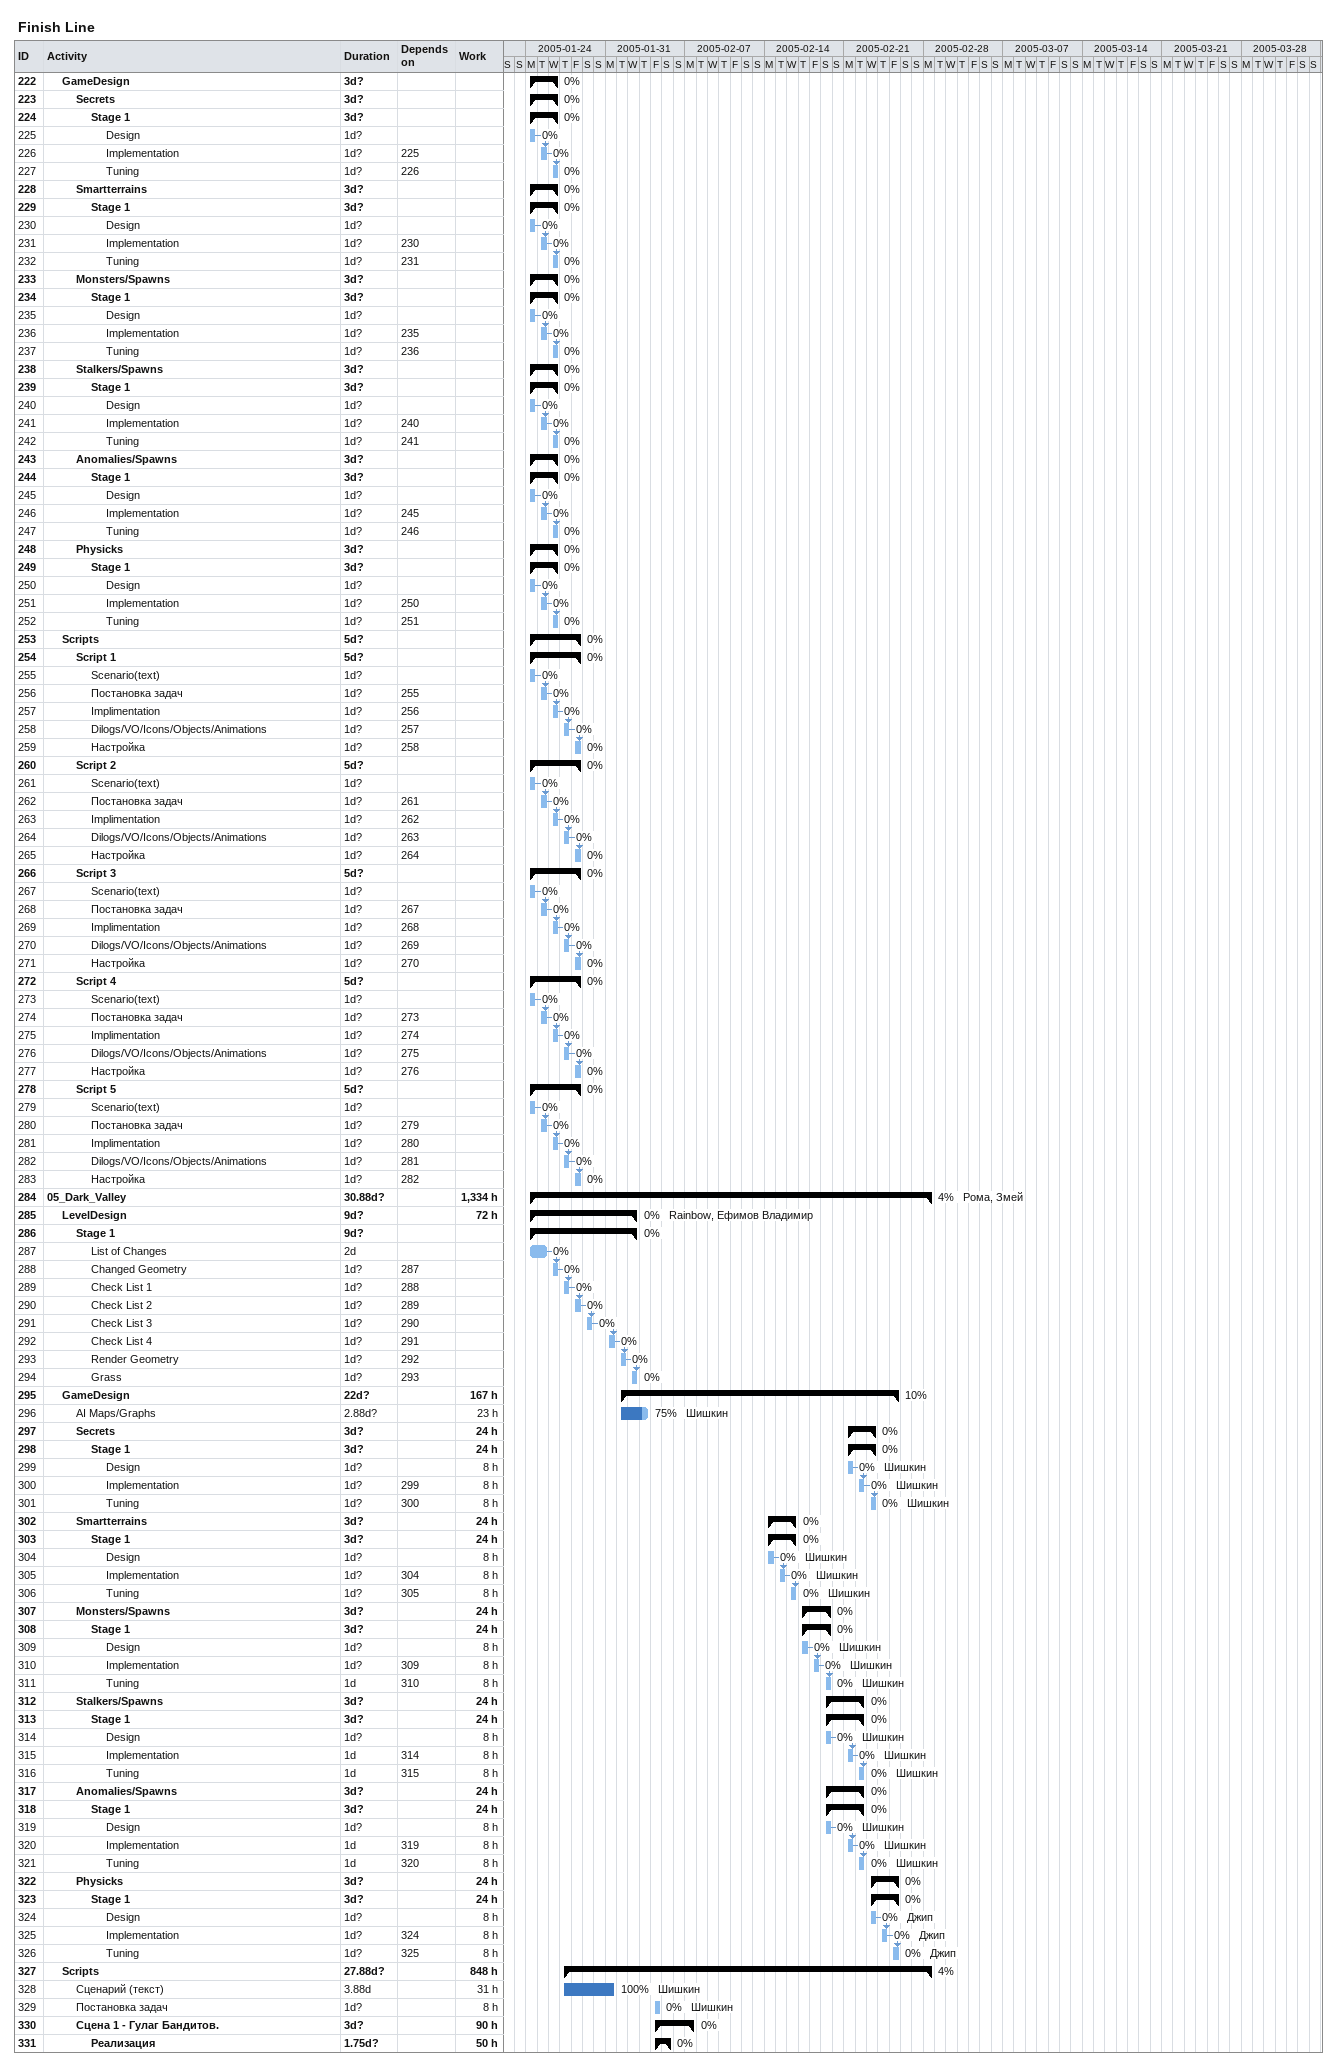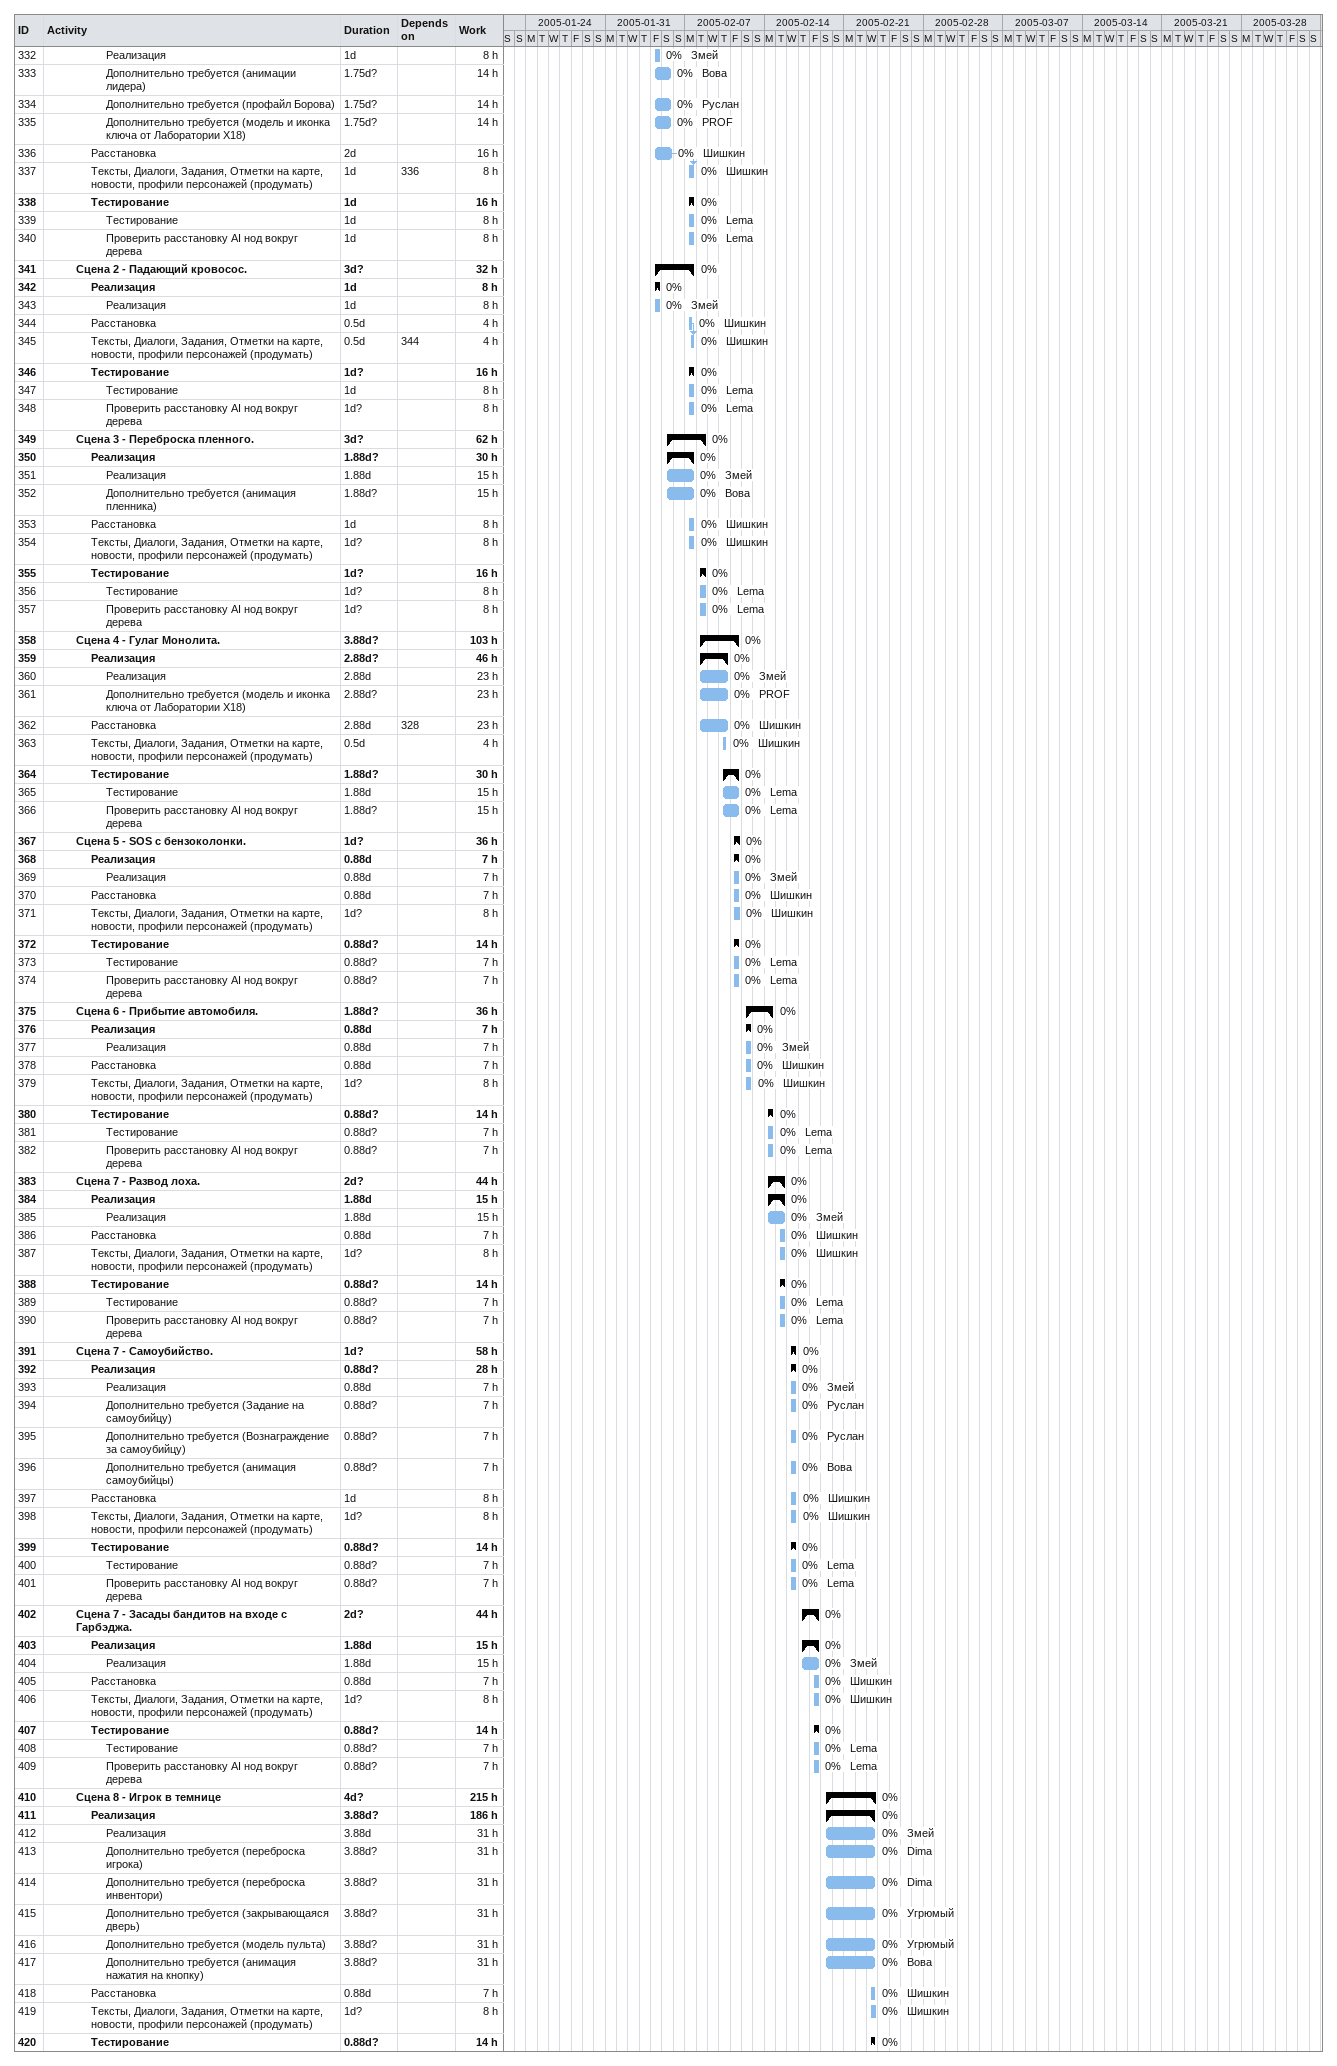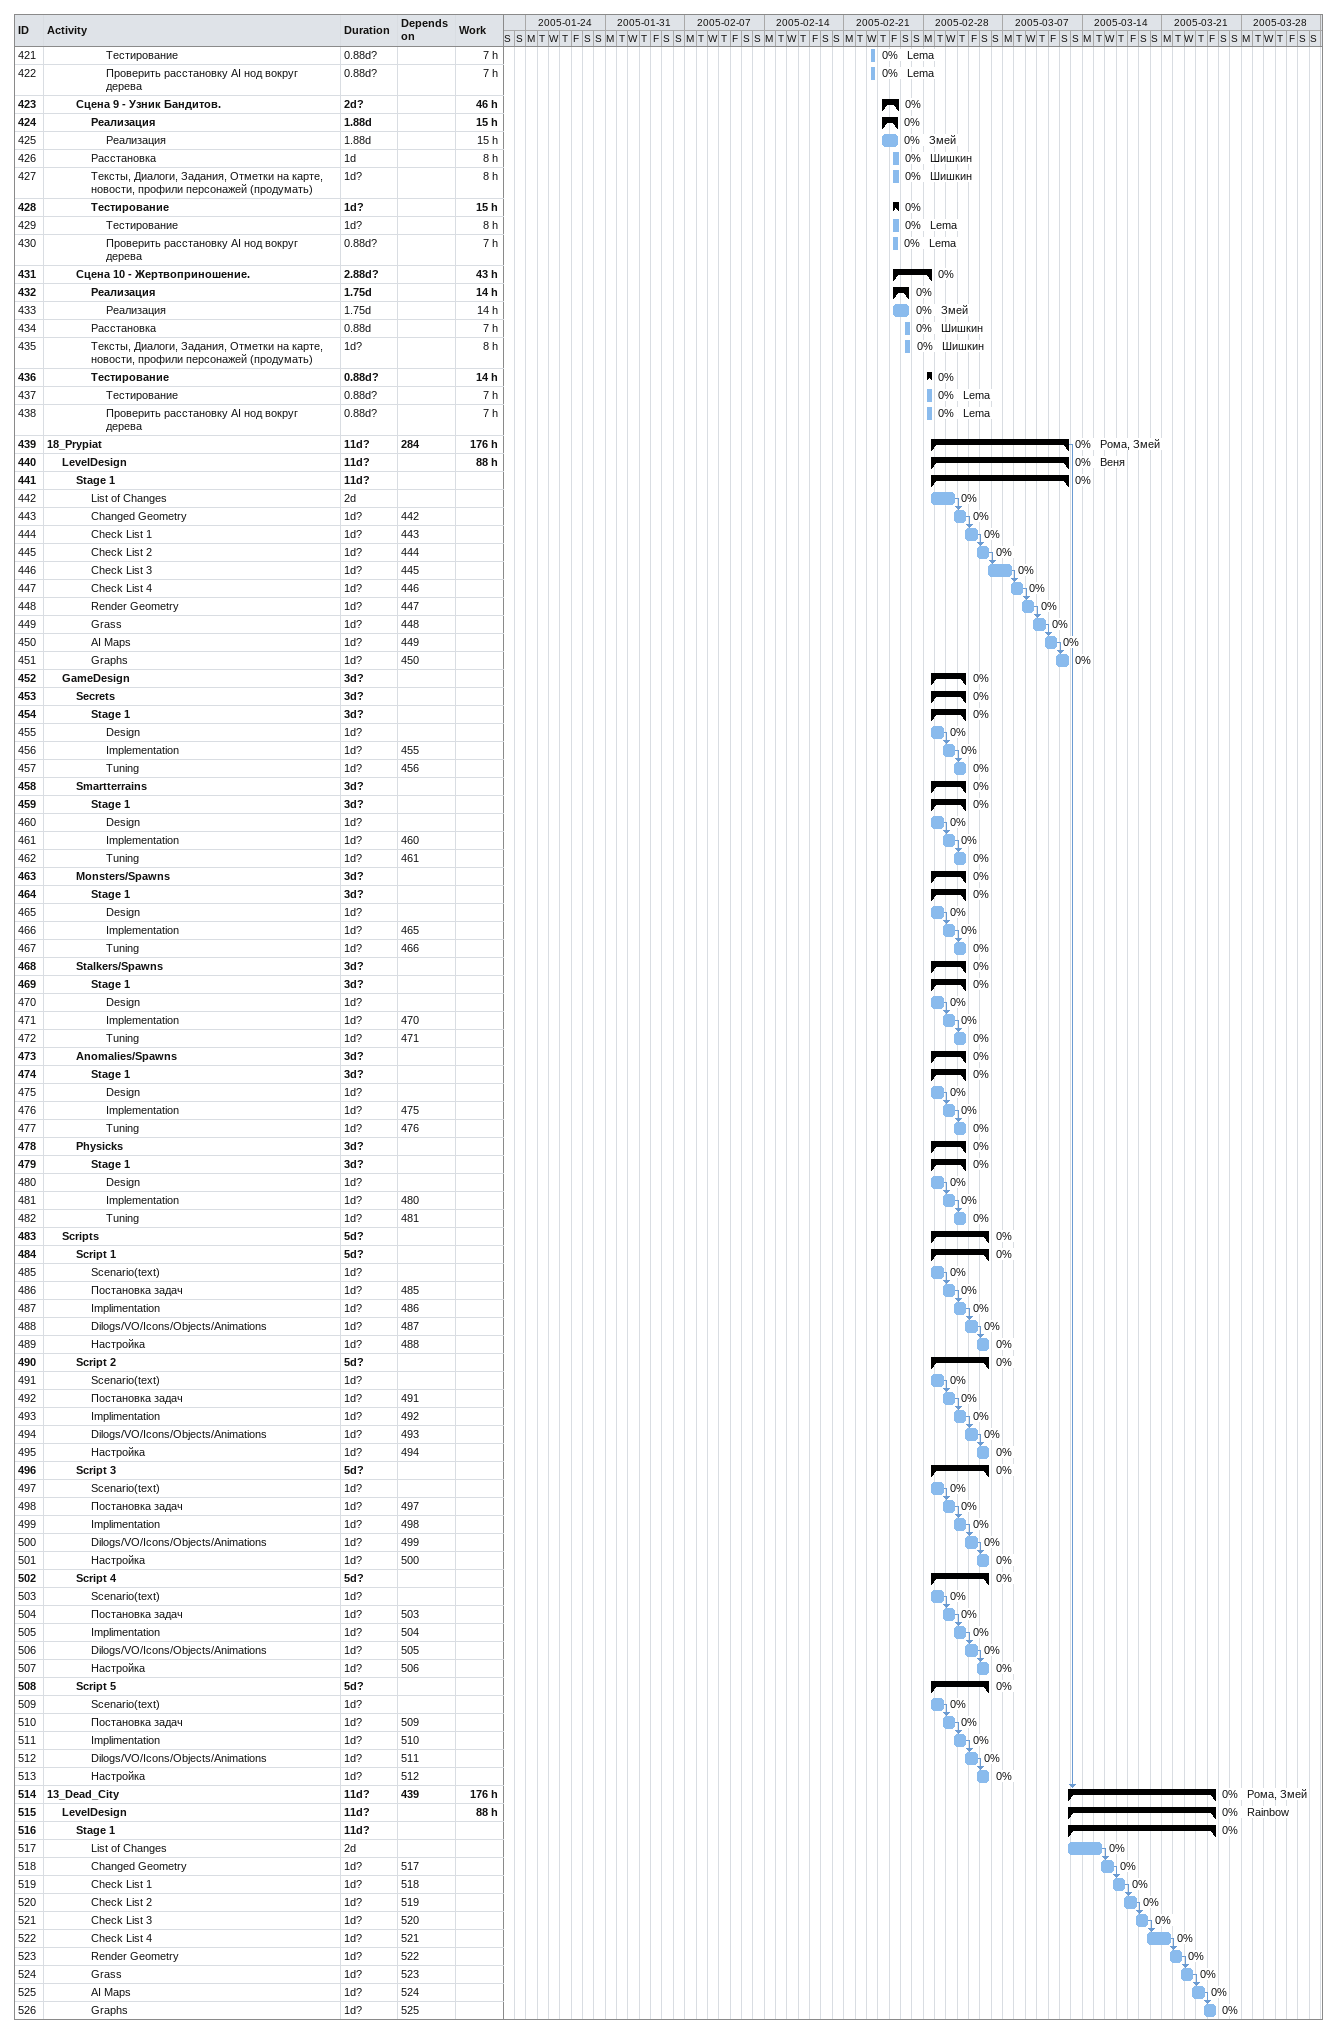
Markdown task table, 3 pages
Finish Line

| ID | Level | Task | Duration | Start | Finish | Predecessors | Resources | % complete | Work (h) |
|---|---|---|---|---|---|---|---|---|---|
| 222 | 2 | **GameDesign** | 3d? | 2005-01-24 | 2005-01-26 |  |  | 0 |  |
| 223 | 3 | **Secrets** | 3d? | 2005-01-24 | 2005-01-26 |  |  | 0 |  |
| 224 | 4 | **Stage 1** | 3d? | 2005-01-24 | 2005-01-26 |  |  | 0 |  |
| 225 | 5 | Design | 1d? | 2005-01-24 | 2005-01-24 |  |  | 0 |  |
| 226 | 5 | Implementation | 1d? | 2005-01-25 | 2005-01-25 | 225 |  | 0 |  |
| 227 | 5 | Tuning | 1d? | 2005-01-26 | 2005-01-26 | 226 |  | 0 |  |
| 228 | 3 | **Smartterrains** | 3d? | 2005-01-24 | 2005-01-26 |  |  | 0 |  |
| 229 | 4 | **Stage 1** | 3d? | 2005-01-24 | 2005-01-26 |  |  | 0 |  |
| 230 | 5 | Design | 1d? | 2005-01-24 | 2005-01-24 |  |  | 0 |  |
| 231 | 5 | Implementation | 1d? | 2005-01-25 | 2005-01-25 | 230 |  | 0 |  |
| 232 | 5 | Tuning | 1d? | 2005-01-26 | 2005-01-26 | 231 |  | 0 |  |
| 233 | 3 | **Monsters/Spawns** | 3d? | 2005-01-24 | 2005-01-26 |  |  | 0 |  |
| 234 | 4 | **Stage 1** | 3d? | 2005-01-24 | 2005-01-26 |  |  | 0 |  |
| 235 | 5 | Design | 1d? | 2005-01-24 | 2005-01-24 |  |  | 0 |  |
| 236 | 5 | Implementation | 1d? | 2005-01-25 | 2005-01-25 | 235 |  | 0 |  |
| 237 | 5 | Tuning | 1d? | 2005-01-26 | 2005-01-26 | 236 |  | 0 |  |
| 238 | 3 | **Stalkers/Spawns** | 3d? | 2005-01-24 | 2005-01-26 |  |  | 0 |  |
| 239 | 4 | **Stage 1** | 3d? | 2005-01-24 | 2005-01-26 |  |  | 0 |  |
| 240 | 5 | Design | 1d? | 2005-01-24 | 2005-01-24 |  |  | 0 |  |
| 241 | 5 | Implementation | 1d? | 2005-01-25 | 2005-01-25 | 240 |  | 0 |  |
| 242 | 5 | Tuning | 1d? | 2005-01-26 | 2005-01-26 | 241 |  | 0 |  |
| 243 | 3 | **Anomalies/Spawns** | 3d? | 2005-01-24 | 2005-01-26 |  |  | 0 |  |
| 244 | 4 | **Stage 1** | 3d? | 2005-01-24 | 2005-01-26 |  |  | 0 |  |
| 245 | 5 | Design | 1d? | 2005-01-24 | 2005-01-24 |  |  | 0 |  |
| 246 | 5 | Implementation | 1d? | 2005-01-25 | 2005-01-25 | 245 |  | 0 |  |
| 247 | 5 | Tuning | 1d? | 2005-01-26 | 2005-01-26 | 246 |  | 0 |  |
| 248 | 3 | **Physicks** | 3d? | 2005-01-24 | 2005-01-26 |  |  | 0 |  |
| 249 | 4 | **Stage 1** | 3d? | 2005-01-24 | 2005-01-26 |  |  | 0 |  |
| 250 | 5 | Design | 1d? | 2005-01-24 | 2005-01-24 |  |  | 0 |  |
| 251 | 5 | Implementation | 1d? | 2005-01-25 | 2005-01-25 | 250 |  | 0 |  |
| 252 | 5 | Tuning | 1d? | 2005-01-26 | 2005-01-26 | 251 |  | 0 |  |
| 253 | 2 | **Scripts** | 5d? | 2005-01-24 | 2005-01-28 |  |  | 0 |  |
| 254 | 3 | **Script 1** | 5d? | 2005-01-24 | 2005-01-28 |  |  | 0 |  |
| 255 | 4 | Scenario(text) | 1d? | 2005-01-24 | 2005-01-24 |  |  | 0 |  |
| 256 | 4 | Постановка задач | 1d? | 2005-01-25 | 2005-01-25 | 255 |  | 0 |  |
| 257 | 4 | Implimentation | 1d? | 2005-01-26 | 2005-01-26 | 256 |  | 0 |  |
| 258 | 4 | Dilogs/VO/Icons/Objects/Animations | 1d? | 2005-01-27 | 2005-01-27 | 257 |  | 0 |  |
| 259 | 4 | Настройка | 1d? | 2005-01-28 | 2005-01-28 | 258 |  | 0 |  |
| 260 | 3 | **Script 2** | 5d? | 2005-01-24 | 2005-01-28 |  |  | 0 |  |
| 261 | 4 | Scenario(text) | 1d? | 2005-01-24 | 2005-01-24 |  |  | 0 |  |
| 262 | 4 | Постановка задач | 1d? | 2005-01-25 | 2005-01-25 | 261 |  | 0 |  |
| 263 | 4 | Implimentation | 1d? | 2005-01-26 | 2005-01-26 | 262 |  | 0 |  |
| 264 | 4 | Dilogs/VO/Icons/Objects/Animations | 1d? | 2005-01-27 | 2005-01-27 | 263 |  | 0 |  |
| 265 | 4 | Настройка | 1d? | 2005-01-28 | 2005-01-28 | 264 |  | 0 |  |
| 266 | 3 | **Script 3** | 5d? | 2005-01-24 | 2005-01-28 |  |  | 0 |  |
| 267 | 4 | Scenario(text) | 1d? | 2005-01-24 | 2005-01-24 |  |  | 0 |  |
| 268 | 4 | Постановка задач | 1d? | 2005-01-25 | 2005-01-25 | 267 |  | 0 |  |
| 269 | 4 | Implimentation | 1d? | 2005-01-26 | 2005-01-26 | 268 |  | 0 |  |
| 270 | 4 | Dilogs/VO/Icons/Objects/Animations | 1d? | 2005-01-27 | 2005-01-27 | 269 |  | 0 |  |
| 271 | 4 | Настройка | 1d? | 2005-01-28 | 2005-01-28 | 270 |  | 0 |  |
| 272 | 3 | **Script 4** | 5d? | 2005-01-24 | 2005-01-28 |  |  | 0 |  |
| 273 | 4 | Scenario(text) | 1d? | 2005-01-24 | 2005-01-24 |  |  | 0 |  |
| 274 | 4 | Постановка задач | 1d? | 2005-01-25 | 2005-01-25 | 273 |  | 0 |  |
| 275 | 4 | Implimentation | 1d? | 2005-01-26 | 2005-01-26 | 274 |  | 0 |  |
| 276 | 4 | Dilogs/VO/Icons/Objects/Animations | 1d? | 2005-01-27 | 2005-01-27 | 275 |  | 0 |  |
| 277 | 4 | Настройка | 1d? | 2005-01-28 | 2005-01-28 | 276 |  | 0 |  |
| 278 | 3 | **Script 5** | 5d? | 2005-01-24 | 2005-01-28 |  |  | 0 |  |
| 279 | 4 | Scenario(text) | 1d? | 2005-01-24 | 2005-01-24 |  |  | 0 |  |
| 280 | 4 | Постановка задач | 1d? | 2005-01-25 | 2005-01-25 | 279 |  | 0 |  |
| 281 | 4 | Implimentation | 1d? | 2005-01-26 | 2005-01-26 | 280 |  | 0 |  |
| 282 | 4 | Dilogs/VO/Icons/Objects/Animations | 1d? | 2005-01-27 | 2005-01-27 | 281 |  | 0 |  |
| 283 | 4 | Настройка | 1d? | 2005-01-28 | 2005-01-28 | 282 |  | 0 |  |
| 284 | 1 | **05_Dark_Valley** | 30.88d? | 2005-01-24 | 2005-02-28 |  | Рома, Змей | 4 | 1334 |
| 285 | 2 | **LevelDesign** | 9d? | 2005-01-24 | 2005-02-02 |  | Rainbow, Ефимов Владимир | 0 | 72 |
| 286 | 3 | **Stage 1** | 9d? | 2005-01-24 | 2005-02-02 |  |  | 0 |  |
| 287 | 4 | List of Changes | 2d | 2005-01-24 | 2005-01-25 |  |  | 0 |  |
| 288 | 4 | Changed Geometry | 1d? | 2005-01-26 | 2005-01-26 | 287 |  | 0 |  |
| 289 | 4 | Check List 1 | 1d? | 2005-01-27 | 2005-01-27 | 288 |  | 0 |  |
| 290 | 4 | Check List 2 | 1d? | 2005-01-28 | 2005-01-28 | 289 |  | 0 |  |
| 291 | 4 | Check List 3 | 1d? | 2005-01-29 | 2005-01-29 | 290 |  | 0 |  |
| 292 | 4 | Check List 4 | 1d? | 2005-01-31 | 2005-01-31 | 291 |  | 0 |  |
| 293 | 4 | Render Geometry | 1d? | 2005-02-01 | 2005-02-01 | 292 |  | 0 |  |
| 294 | 4 | Grass | 1d? | 2005-02-02 | 2005-02-02 | 293 |  | 0 |  |
| 295 | 2 | **GameDesign** | 22d? | 2005-02-01 | 2005-02-25 |  |  | 10 | 167 |
| 296 | 3 | AI Maps/Graphs | 2.88d? | 2005-02-01 | 2005-02-03 |  | Шишкин | 75 | 23 |
| 297 | 3 | **Secrets** | 3d? | 2005-02-21 | 2005-02-23 |  |  | 0 | 24 |
| 298 | 4 | **Stage 1** | 3d? | 2005-02-21 | 2005-02-23 |  |  | 0 | 24 |
| 299 | 5 | Design | 1d? | 2005-02-21 | 2005-02-21 |  | Шишкин | 0 | 8 |
| 300 | 5 | Implementation | 1d? | 2005-02-22 | 2005-02-22 | 299 | Шишкин | 0 | 8 |
| 301 | 5 | Tuning | 1d? | 2005-02-23 | 2005-02-23 | 300 | Шишкин | 0 | 8 |
| 302 | 3 | **Smartterrains** | 3d? | 2005-02-14 | 2005-02-16 |  |  | 0 | 24 |
| 303 | 4 | **Stage 1** | 3d? | 2005-02-14 | 2005-02-16 |  |  | 0 | 24 |
| 304 | 5 | Design | 1d? | 2005-02-14 | 2005-02-14 |  | Шишкин | 0 | 8 |
| 305 | 5 | Implementation | 1d? | 2005-02-15 | 2005-02-15 | 304 | Шишкин | 0 | 8 |
| 306 | 5 | Tuning | 1d? | 2005-02-16 | 2005-02-16 | 305 | Шишкин | 0 | 8 |
| 307 | 3 | **Monsters/Spawns** | 3d? | 2005-02-17 | 2005-02-19 |  |  | 0 | 24 |
| 308 | 4 | **Stage 1** | 3d? | 2005-02-17 | 2005-02-19 |  |  | 0 | 24 |
| 309 | 5 | Design | 1d? | 2005-02-17 | 2005-02-17 |  | Шишкин | 0 | 8 |
| 310 | 5 | Implementation | 1d? | 2005-02-18 | 2005-02-18 | 309 | Шишкин | 0 | 8 |
| 311 | 5 | Tuning | 1d | 2005-02-19 | 2005-02-19 | 310 | Шишкин | 0 | 8 |
| 312 | 3 | **Stalkers/Spawns** | 3d? | 2005-02-19 | 2005-02-22 |  |  | 0 | 24 |
| 313 | 4 | **Stage 1** | 3d? | 2005-02-19 | 2005-02-22 |  |  | 0 | 24 |
| 314 | 5 | Design | 1d? | 2005-02-19 | 2005-02-19 |  | Шишкин | 0 | 8 |
| 315 | 5 | Implementation | 1d | 2005-02-21 | 2005-02-21 | 314 | Шишкин | 0 | 8 |
| 316 | 5 | Tuning | 1d | 2005-02-22 | 2005-02-22 | 315 | Шишкин | 0 | 8 |
| 317 | 3 | **Anomalies/Spawns** | 3d? | 2005-02-19 | 2005-02-22 |  |  | 0 | 24 |
| 318 | 4 | **Stage 1** | 3d? | 2005-02-19 | 2005-02-22 |  |  | 0 | 24 |
| 319 | 5 | Design | 1d? | 2005-02-19 | 2005-02-19 |  | Шишкин | 0 | 8 |
| 320 | 5 | Implementation | 1d | 2005-02-21 | 2005-02-21 | 319 | Шишкин | 0 | 8 |
| 321 | 5 | Tuning | 1d | 2005-02-22 | 2005-02-22 | 320 | Шишкин | 0 | 8 |
| 322 | 3 | **Physicks** | 3d? | 2005-02-23 | 2005-02-25 |  |  | 0 | 24 |
| 323 | 4 | **Stage 1** | 3d? | 2005-02-23 | 2005-02-25 |  |  | 0 | 24 |
| 324 | 5 | Design | 1d? | 2005-02-23 | 2005-02-23 |  | Джип | 0 | 8 |
| 325 | 5 | Implementation | 1d? | 2005-02-24 | 2005-02-24 | 324 | Джип | 0 | 8 |
| 326 | 5 | Tuning | 1d? | 2005-02-25 | 2005-02-25 | 325 | Джип | 0 | 8 |
| 327 | 2 | **Scripts** | 27.88d? | 2005-01-27 | 2005-02-28 |  |  | 4 | 848 |
| 328 | 3 | Сценарий (текст) | 3.88d | 2005-01-27 | 2005-01-31 |  | Шишкин | 100 | 31 |
| 329 | 3 | Постановка задач | 1d? | 2005-02-04 | 2005-02-04 |  | Шишкин | 0 | 8 |
| 330 | 3 | **Сцена 1 - Гулаг Бандитов.** | 3d? | 2005-02-04 | 2005-02-07 |  |  | 0 | 90 |
| 331 | 4 | **Реализация** | 1.75d? | 2005-02-04 | 2005-02-05 |  |  | 0 | 50 |
| 332 | 5 | Реализация | 1d | 2005-02-04 | 2005-02-04 |  | Змей | 0 | 8 |
| 333 | 5 | Дополнительно требуется (анимации лидера) | 1.75d? | 2005-02-04 | 2005-02-05 |  | Вова | 0 | 14 |
| 334 | 5 | Дополнительно требуется (профайл Борова) | 1.75d? | 2005-02-04 | 2005-02-05 |  | Руслан | 0 | 14 |
| 335 | 5 | Дополнительно требуется (модель и иконка ключа от Лаборатории Х18) | 1.75d? | 2005-02-04 | 2005-02-05 |  | PROF | 0 | 14 |
| 336 | 4 | Расстановка | 2d | 2005-02-04 | 2005-02-05 |  | Шишкин | 0 | 16 |
| 337 | 4 | Тексты, Диалоги, Задания, Отметки на карте, новости, профили персонажей (продумать) | 1d | 2005-02-07 | 2005-02-07 | 336 | Шишкин | 0 | 8 |
| 338 | 4 | **Тестирование** | 1d | 2005-02-07 | 2005-02-07 |  |  | 0 | 16 |
| 339 | 5 | Тестирование | 1d | 2005-02-07 | 2005-02-07 |  | Lema | 0 | 8 |
| 340 | 5 | Проверить расстановку AI нод вокруг дерева | 1d | 2005-02-07 | 2005-02-07 |  | Lema | 0 | 8 |
| 341 | 3 | **Сцена 2 - Падающий кровосос.** | 3d? | 2005-02-04 | 2005-02-07 |  |  | 0 | 32 |
| 342 | 4 | **Реализация** | 1d | 2005-02-04 | 2005-02-04 |  |  | 0 | 8 |
| 343 | 5 | Реализация | 1d | 2005-02-04 | 2005-02-04 |  | Змей | 0 | 8 |
| 344 | 4 | Расстановка | 0.5d | 2005-02-07 | 2005-02-07 |  | Шишкин | 0 | 4 |
| 345 | 4 | Тексты, Диалоги, Задания, Отметки на карте, новости, профили персонажей (продумать) | 0.5d | 2005-02-07 | 2005-02-07 | 344 | Шишкин | 0 | 4 |
| 346 | 4 | **Тестирование** | 1d? | 2005-02-07 | 2005-02-07 |  |  | 0 | 16 |
| 347 | 5 | Тестирование | 1d | 2005-02-07 | 2005-02-07 |  | Lema | 0 | 8 |
| 348 | 5 | Проверить расстановку AI нод вокруг дерева | 1d? | 2005-02-07 | 2005-02-07 |  | Lema | 0 | 8 |
| 349 | 3 | **Сцена 3 - Переброска пленного.** | 3d? | 2005-02-05 | 2005-02-08 |  |  | 0 | 62 |
| 350 | 4 | **Реализация** | 1.88d? | 2005-02-05 | 2005-02-07 |  |  | 0 | 30 |
| 351 | 5 | Реализация | 1.88d | 2005-02-05 | 2005-02-07 |  | Змей | 0 | 15 |
| 352 | 5 | Дополнительно требуется (анимация пленника) | 1.88d? | 2005-02-05 | 2005-02-07 |  | Вова | 0 | 15 |
| 353 | 4 | Расстановка | 1d | 2005-02-07 | 2005-02-07 |  | Шишкин | 0 | 8 |
| 354 | 4 | Тексты, Диалоги, Задания, Отметки на карте, новости, профили персонажей (продумать) | 1d? | 2005-02-07 | 2005-02-07 |  | Шишкин | 0 | 8 |
| 355 | 4 | **Тестирование** | 1d? | 2005-02-08 | 2005-02-08 |  |  | 0 | 16 |
| 356 | 5 | Тестирование | 1d? | 2005-02-08 | 2005-02-08 |  | Lema | 0 | 8 |
| 357 | 5 | Проверить расстановку AI нод вокруг дерева | 1d? | 2005-02-08 | 2005-02-08 |  | Lema | 0 | 8 |
| 358 | 3 | **Сцена 4 - Гулаг Монолита.** | 3.88d? | 2005-02-08 | 2005-02-11 |  |  | 0 | 103 |
| 359 | 4 | **Реализация** | 2.88d? | 2005-02-08 | 2005-02-10 |  |  | 0 | 46 |
| 360 | 5 | Реализация | 2.88d | 2005-02-08 | 2005-02-10 |  | Змей | 0 | 23 |
| 361 | 5 | Дополнительно требуется (модель и иконка ключа от Лаборатории Х18) | 2.88d? | 2005-02-08 | 2005-02-10 |  | PROF | 0 | 23 |
| 362 | 4 | Расстановка | 2.88d | 2005-02-08 | 2005-02-10 | 328 | Шишкин | 0 | 23 |
| 363 | 4 | Тексты, Диалоги, Задания, Отметки на карте, новости, профили персонажей (продумать) | 0.5d | 2005-02-10 | 2005-02-10 |  | Шишкин | 0 | 4 |
| 364 | 4 | **Тестирование** | 1.88d? | 2005-02-10 | 2005-02-11 |  |  | 0 | 30 |
| 365 | 5 | Тестирование | 1.88d | 2005-02-10 | 2005-02-11 |  | Lema | 0 | 15 |
| 366 | 5 | Проверить расстановку AI нод вокруг дерева | 1.88d? | 2005-02-10 | 2005-02-11 |  | Lema | 0 | 15 |
| 367 | 3 | **Сцена 5 - SOS с бензоколонки.** | 1d? | 2005-02-11 | 2005-02-11 |  |  | 0 | 36 |
| 368 | 4 | **Реализация** | 0.88d | 2005-02-11 | 2005-02-11 |  |  | 0 | 7 |
| 369 | 5 | Реализация | 0.88d | 2005-02-11 | 2005-02-11 |  | Змей | 0 | 7 |
| 370 | 4 | Расстановка | 0.88d | 2005-02-11 | 2005-02-11 |  | Шишкин | 0 | 7 |
| 371 | 4 | Тексты, Диалоги, Задания, Отметки на карте, новости, профили персонажей (продумать) | 1d? | 2005-02-11 | 2005-02-11 |  | Шишкин | 0 | 8 |
| 372 | 4 | **Тестирование** | 0.88d? | 2005-02-11 | 2005-02-11 |  |  | 0 | 14 |
| 373 | 5 | Тестирование | 0.88d? | 2005-02-11 | 2005-02-11 |  | Lema | 0 | 7 |
| 374 | 5 | Проверить расстановку AI нод вокруг дерева | 0.88d? | 2005-02-11 | 2005-02-11 |  | Lema | 0 | 7 |
| 375 | 3 | **Сцена 6 - Прибытие автомобиля.** | 1.88d? | 2005-02-12 | 2005-02-14 |  |  | 0 | 36 |
| 376 | 4 | **Реализация** | 0.88d | 2005-02-12 | 2005-02-12 |  |  | 0 | 7 |
| 377 | 5 | Реализация | 0.88d | 2005-02-12 | 2005-02-12 |  | Змей | 0 | 7 |
| 378 | 4 | Расстановка | 0.88d | 2005-02-12 | 2005-02-12 |  | Шишкин | 0 | 7 |
| 379 | 4 | Тексты, Диалоги, Задания, Отметки на карте, новости, профили персонажей (продумать) | 1d? | 2005-02-12 | 2005-02-12 |  | Шишкин | 0 | 8 |
| 380 | 4 | **Тестирование** | 0.88d? | 2005-02-14 | 2005-02-14 |  |  | 0 | 14 |
| 381 | 5 | Тестирование | 0.88d? | 2005-02-14 | 2005-02-14 |  | Lema | 0 | 7 |
| 382 | 5 | Проверить расстановку AI нод вокруг дерева | 0.88d? | 2005-02-14 | 2005-02-14 |  | Lema | 0 | 7 |
| 383 | 3 | **Сцена 7 - Развод лоха.** | 2d? | 2005-02-14 | 2005-02-15 |  |  | 0 | 44 |
| 384 | 4 | **Реализация** | 1.88d | 2005-02-14 | 2005-02-15 |  |  | 0 | 15 |
| 385 | 5 | Реализация | 1.88d | 2005-02-14 | 2005-02-15 |  | Змей | 0 | 15 |
| 386 | 4 | Расстановка | 0.88d | 2005-02-15 | 2005-02-15 |  | Шишкин | 0 | 7 |
| 387 | 4 | Тексты, Диалоги, Задания, Отметки на карте, новости, профили персонажей (продумать) | 1d? | 2005-02-15 | 2005-02-15 |  | Шишкин | 0 | 8 |
| 388 | 4 | **Тестирование** | 0.88d? | 2005-02-15 | 2005-02-15 |  |  | 0 | 14 |
| 389 | 5 | Тестирование | 0.88d? | 2005-02-15 | 2005-02-15 |  | Lema | 0 | 7 |
| 390 | 5 | Проверить расстановку AI нод вокруг дерева | 0.88d? | 2005-02-15 | 2005-02-15 |  | Lema | 0 | 7 |
| 391 | 3 | **Сцена 7 - Самоубийство.** | 1d? | 2005-02-16 | 2005-02-16 |  |  | 0 | 58 |
| 392 | 4 | **Реализация** | 0.88d? | 2005-02-16 | 2005-02-16 |  |  | 0 | 28 |
| 393 | 5 | Реализация | 0.88d | 2005-02-16 | 2005-02-16 |  | Змей | 0 | 7 |
| 394 | 5 | Дополнительно требуется (Задание на самоубийцу) | 0.88d? | 2005-02-16 | 2005-02-16 |  | Руслан | 0 | 7 |
| 395 | 5 | Дополнительно требуется (Вознаграждение за самоубийцу) | 0.88d? | 2005-02-16 | 2005-02-16 |  | Руслан | 0 | 7 |
| 396 | 5 | Дополнительно требуется (анимация самоубийцы) | 0.88d? | 2005-02-16 | 2005-02-16 |  | Вова | 0 | 7 |
| 397 | 4 | Расстановка | 1d | 2005-02-16 | 2005-02-16 |  | Шишкин | 0 | 8 |
| 398 | 4 | Тексты, Диалоги, Задания, Отметки на карте, новости, профили персонажей (продумать) | 1d? | 2005-02-16 | 2005-02-16 |  | Шишкин | 0 | 8 |
| 399 | 4 | **Тестирование** | 0.88d? | 2005-02-16 | 2005-02-16 |  |  | 0 | 14 |
| 400 | 5 | Тестирование | 0.88d? | 2005-02-16 | 2005-02-16 |  | Lema | 0 | 7 |
| 401 | 5 | Проверить расстановку AI нод вокруг дерева | 0.88d? | 2005-02-16 | 2005-02-16 |  | Lema | 0 | 7 |
| 402 | 3 | **Сцена 7 - Засады бандитов на входе с Гарбэджа.** | 2d? | 2005-02-17 | 2005-02-18 |  |  | 0 | 44 |
| 403 | 4 | **Реализация** | 1.88d | 2005-02-17 | 2005-02-18 |  |  | 0 | 15 |
| 404 | 5 | Реализация | 1.88d | 2005-02-17 | 2005-02-18 |  | Змей | 0 | 15 |
| 405 | 4 | Расстановка | 0.88d | 2005-02-18 | 2005-02-18 |  | Шишкин | 0 | 7 |
| 406 | 4 | Тексты, Диалоги, Задания, Отметки на карте, новости, профили персонажей (продумать) | 1d? | 2005-02-18 | 2005-02-18 |  | Шишкин | 0 | 8 |
| 407 | 4 | **Тестирование** | 0.88d? | 2005-02-18 | 2005-02-18 |  |  | 0 | 14 |
| 408 | 5 | Тестирование | 0.88d? | 2005-02-18 | 2005-02-18 |  | Lema | 0 | 7 |
| 409 | 5 | Проверить расстановку AI нод вокруг дерева | 0.88d? | 2005-02-18 | 2005-02-18 |  | Lema | 0 | 7 |
| 410 | 3 | **Сцена 8 - Игрок в темнице** | 4d? | 2005-02-19 | 2005-02-23 |  |  | 0 | 215 |
| 411 | 4 | **Реализация** | 3.88d? | 2005-02-19 | 2005-02-23 |  |  | 0 | 186 |
| 412 | 5 | Реализация | 3.88d | 2005-02-19 | 2005-02-23 |  | Змей | 0 | 31 |
| 413 | 5 | Дополнительно требуется (переброска игрока) | 3.88d? | 2005-02-19 | 2005-02-23 |  | Dima | 0 | 31 |
| 414 | 5 | Дополнительно требуется (переброска инвентори) | 3.88d? | 2005-02-19 | 2005-02-23 |  | Dima | 0 | 31 |
| 415 | 5 | Дополнительно требуется (закрывающаяся дверь) | 3.88d? | 2005-02-19 | 2005-02-23 |  | Угрюмый | 0 | 31 |
| 416 | 5 | Дополнительно требуется (модель пульта) | 3.88d? | 2005-02-19 | 2005-02-23 |  | Угрюмый | 0 | 31 |
| 417 | 5 | Дополнительно требуется (анимация нажатия на кнопку) | 3.88d? | 2005-02-19 | 2005-02-23 |  | Вова | 0 | 31 |
| 418 | 4 | Расстановка | 0.88d | 2005-02-23 | 2005-02-23 |  | Шишкин | 0 | 7 |
| 419 | 4 | Тексты, Диалоги, Задания, Отметки на карте, новости, профили персонажей (продумать) | 1d? | 2005-02-23 | 2005-02-23 |  | Шишкин | 0 | 8 |
| 420 | 4 | **Тестирование** | 0.88d? | 2005-02-23 | 2005-02-23 |  |  | 0 | 14 |
| 421 | 5 | Тестирование | 0.88d? | 2005-02-23 | 2005-02-23 |  | Lema | 0 | 7 |
| 422 | 5 | Проверить расстановку AI нод вокруг дерева | 0.88d? | 2005-02-23 | 2005-02-23 |  | Lema | 0 | 7 |
| 423 | 3 | **Сцена 9 - Узник Бандитов.** | 2d? | 2005-02-24 | 2005-02-25 |  |  | 0 | 46 |
| 424 | 4 | **Реализация** | 1.88d | 2005-02-24 | 2005-02-25 |  |  | 0 | 15 |
| 425 | 5 | Реализация | 1.88d | 2005-02-24 | 2005-02-25 |  | Змей | 0 | 15 |
| 426 | 4 | Расстановка | 1d | 2005-02-25 | 2005-02-25 |  | Шишкин | 0 | 8 |
| 427 | 4 | Тексты, Диалоги, Задания, Отметки на карте, новости, профили персонажей (продумать) | 1d? | 2005-02-25 | 2005-02-25 |  | Шишкин | 0 | 8 |
| 428 | 4 | **Тестирование** | 1d? | 2005-02-25 | 2005-02-25 |  |  | 0 | 15 |
| 429 | 5 | Тестирование | 1d? | 2005-02-25 | 2005-02-25 |  | Lema | 0 | 8 |
| 430 | 5 | Проверить расстановку AI нод вокруг дерева | 0.88d? | 2005-02-25 | 2005-02-25 |  | Lema | 0 | 7 |
| 431 | 3 | **Сцена 10 - Жертвоприношение.** | 2.88d? | 2005-02-25 | 2005-02-28 |  |  | 0 | 43 |
| 432 | 4 | **Реализация** | 1.75d | 2005-02-25 | 2005-02-26 |  |  | 0 | 14 |
| 433 | 5 | Реализация | 1.75d | 2005-02-25 | 2005-02-26 |  | Змей | 0 | 14 |
| 434 | 4 | Расстановка | 0.88d | 2005-02-26 | 2005-02-26 |  | Шишкин | 0 | 7 |
| 435 | 4 | Тексты, Диалоги, Задания, Отметки на карте, новости, профили персонажей (продумать) | 1d? | 2005-02-26 | 2005-02-26 |  | Шишкин | 0 | 8 |
| 436 | 4 | **Тестирование** | 0.88d? | 2005-02-28 | 2005-02-28 |  |  | 0 | 14 |
| 437 | 5 | Тестирование | 0.88d? | 2005-02-28 | 2005-02-28 |  | Lema | 0 | 7 |
| 438 | 5 | Проверить расстановку AI нод вокруг дерева | 0.88d? | 2005-02-28 | 2005-02-28 |  | Lema | 0 | 7 |
| 439 | 1 | **18_Prypiat** | 11d? | 2005-02-28 | 2005-03-12 | 284 | Рома, Змей | 0 | 176 |
| 440 | 2 | **LevelDesign** | 11d? | 2005-02-28 | 2005-03-12 |  | Веня | 0 | 88 |
| 441 | 3 | **Stage 1** | 11d? | 2005-02-28 | 2005-03-12 |  |  | 0 |  |
| 442 | 4 | List of Changes | 2d | 2005-02-28 | 2005-03-02 |  |  | 0 |  |
| 443 | 4 | Changed Geometry | 1d? | 2005-03-02 | 2005-03-03 | 442 |  | 0 |  |
| 444 | 4 | Check List 1 | 1d? | 2005-03-03 | 2005-03-04 | 443 |  | 0 |  |
| 445 | 4 | Check List 2 | 1d? | 2005-03-04 | 2005-03-05 | 444 |  | 0 |  |
| 446 | 4 | Check List 3 | 1d? | 2005-03-05 | 2005-03-07 | 445 |  | 0 |  |
| 447 | 4 | Check List 4 | 1d? | 2005-03-07 | 2005-03-08 | 446 |  | 0 |  |
| 448 | 4 | Render Geometry | 1d? | 2005-03-08 | 2005-03-09 | 447 |  | 0 |  |
| 449 | 4 | Grass | 1d? | 2005-03-09 | 2005-03-10 | 448 |  | 0 |  |
| 450 | 4 | AI Maps | 1d? | 2005-03-10 | 2005-03-11 | 449 |  | 0 |  |
| 451 | 4 | Graphs | 1d? | 2005-03-11 | 2005-03-12 | 450 |  | 0 |  |
| 452 | 2 | **GameDesign** | 3d? | 2005-02-28 | 2005-03-03 |  |  | 0 |  |
| 453 | 3 | **Secrets** | 3d? | 2005-02-28 | 2005-03-03 |  |  | 0 |  |
| 454 | 4 | **Stage 1** | 3d? | 2005-02-28 | 2005-03-03 |  |  | 0 |  |
| 455 | 5 | Design | 1d? | 2005-02-28 | 2005-03-01 |  |  | 0 |  |
| 456 | 5 | Implementation | 1d? | 2005-03-01 | 2005-03-02 | 455 |  | 0 |  |
| 457 | 5 | Tuning | 1d? | 2005-03-02 | 2005-03-03 | 456 |  | 0 |  |
| 458 | 3 | **Smartterrains** | 3d? | 2005-02-28 | 2005-03-03 |  |  | 0 |  |
| 459 | 4 | **Stage 1** | 3d? | 2005-02-28 | 2005-03-03 |  |  | 0 |  |
| 460 | 5 | Design | 1d? | 2005-02-28 | 2005-03-01 |  |  | 0 |  |
| 461 | 5 | Implementation | 1d? | 2005-03-01 | 2005-03-02 | 460 |  | 0 |  |
| 462 | 5 | Tuning | 1d? | 2005-03-02 | 2005-03-03 | 461 |  | 0 |  |
| 463 | 3 | **Monsters/Spawns** | 3d? | 2005-02-28 | 2005-03-03 |  |  | 0 |  |
| 464 | 4 | **Stage 1** | 3d? | 2005-02-28 | 2005-03-03 |  |  | 0 |  |
| 465 | 5 | Design | 1d? | 2005-02-28 | 2005-03-01 |  |  | 0 |  |
| 466 | 5 | Implementation | 1d? | 2005-03-01 | 2005-03-02 | 465 |  | 0 |  |
| 467 | 5 | Tuning | 1d? | 2005-03-02 | 2005-03-03 | 466 |  | 0 |  |
| 468 | 3 | **Stalkers/Spawns** | 3d? | 2005-02-28 | 2005-03-03 |  |  | 0 |  |
| 469 | 4 | **Stage 1** | 3d? | 2005-02-28 | 2005-03-03 |  |  | 0 |  |
| 470 | 5 | Design | 1d? | 2005-02-28 | 2005-03-01 |  |  | 0 |  |
| 471 | 5 | Implementation | 1d? | 2005-03-01 | 2005-03-02 | 470 |  | 0 |  |
| 472 | 5 | Tuning | 1d? | 2005-03-02 | 2005-03-03 | 471 |  | 0 |  |
| 473 | 3 | **Anomalies/Spawns** | 3d? | 2005-02-28 | 2005-03-03 |  |  | 0 |  |
| 474 | 4 | **Stage 1** | 3d? | 2005-02-28 | 2005-03-03 |  |  | 0 |  |
| 475 | 5 | Design | 1d? | 2005-02-28 | 2005-03-01 |  |  | 0 |  |
| 476 | 5 | Implementation | 1d? | 2005-03-01 | 2005-03-02 | 475 |  | 0 |  |
| 477 | 5 | Tuning | 1d? | 2005-03-02 | 2005-03-03 | 476 |  | 0 |  |
| 478 | 3 | **Physicks** | 3d? | 2005-02-28 | 2005-03-03 |  |  | 0 |  |
| 479 | 4 | **Stage 1** | 3d? | 2005-02-28 | 2005-03-03 |  |  | 0 |  |
| 480 | 5 | Design | 1d? | 2005-02-28 | 2005-03-01 |  |  | 0 |  |
| 481 | 5 | Implementation | 1d? | 2005-03-01 | 2005-03-02 | 480 |  | 0 |  |
| 482 | 5 | Tuning | 1d? | 2005-03-02 | 2005-03-03 | 481 |  | 0 |  |
| 483 | 2 | **Scripts** | 5d? | 2005-02-28 | 2005-03-05 |  |  | 0 |  |
| 484 | 3 | **Script 1** | 5d? | 2005-02-28 | 2005-03-05 |  |  | 0 |  |
| 485 | 4 | Scenario(text) | 1d? | 2005-02-28 | 2005-03-01 |  |  | 0 |  |
| 486 | 4 | Постановка задач | 1d? | 2005-03-01 | 2005-03-02 | 485 |  | 0 |  |
| 487 | 4 | Implimentation | 1d? | 2005-03-02 | 2005-03-03 | 486 |  | 0 |  |
| 488 | 4 | Dilogs/VO/Icons/Objects/Animations | 1d? | 2005-03-03 | 2005-03-04 | 487 |  | 0 |  |
| 489 | 4 | Настройка | 1d? | 2005-03-04 | 2005-03-05 | 488 |  | 0 |  |
| 490 | 3 | **Script 2** | 5d? | 2005-02-28 | 2005-03-05 |  |  | 0 |  |
| 491 | 4 | Scenario(text) | 1d? | 2005-02-28 | 2005-03-01 |  |  | 0 |  |
| 492 | 4 | Постановка задач | 1d? | 2005-03-01 | 2005-03-02 | 491 |  | 0 |  |
| 493 | 4 | Implimentation | 1d? | 2005-03-02 | 2005-03-03 | 492 |  | 0 |  |
| 494 | 4 | Dilogs/VO/Icons/Objects/Animations | 1d? | 2005-03-03 | 2005-03-04 | 493 |  | 0 |  |
| 495 | 4 | Настройка | 1d? | 2005-03-04 | 2005-03-05 | 494 |  | 0 |  |
| 496 | 3 | **Script 3** | 5d? | 2005-02-28 | 2005-03-05 |  |  | 0 |  |
| 497 | 4 | Scenario(text) | 1d? | 2005-02-28 | 2005-03-01 |  |  | 0 |  |
| 498 | 4 | Постановка задач | 1d? | 2005-03-01 | 2005-03-02 | 497 |  | 0 |  |
| 499 | 4 | Implimentation | 1d? | 2005-03-02 | 2005-03-03 | 498 |  | 0 |  |
| 500 | 4 | Dilogs/VO/Icons/Objects/Animations | 1d? | 2005-03-03 | 2005-03-04 | 499 |  | 0 |  |
| 501 | 4 | Настройка | 1d? | 2005-03-04 | 2005-03-05 | 500 |  | 0 |  |
| 502 | 3 | **Script 4** | 5d? | 2005-02-28 | 2005-03-05 |  |  | 0 |  |
| 503 | 4 | Scenario(text) | 1d? | 2005-02-28 | 2005-03-01 |  |  | 0 |  |
| 504 | 4 | Постановка задач | 1d? | 2005-03-01 | 2005-03-02 | 503 |  | 0 |  |
| 505 | 4 | Implimentation | 1d? | 2005-03-02 | 2005-03-03 | 504 |  | 0 |  |
| 506 | 4 | Dilogs/VO/Icons/Objects/Animations | 1d? | 2005-03-03 | 2005-03-04 | 505 |  | 0 |  |
| 507 | 4 | Настройка | 1d? | 2005-03-04 | 2005-03-05 | 506 |  | 0 |  |
| 508 | 3 | **Script 5** | 5d? | 2005-02-28 | 2005-03-05 |  |  | 0 |  |
| 509 | 4 | Scenario(text) | 1d? | 2005-02-28 | 2005-03-01 |  |  | 0 |  |
| 510 | 4 | Постановка задач | 1d? | 2005-03-01 | 2005-03-02 | 509 |  | 0 |  |
| 511 | 4 | Implimentation | 1d? | 2005-03-02 | 2005-03-03 | 510 |  | 0 |  |
| 512 | 4 | Dilogs/VO/Icons/Objects/Animations | 1d? | 2005-03-03 | 2005-03-04 | 511 |  | 0 |  |
| 513 | 4 | Настройка | 1d? | 2005-03-04 | 2005-03-05 | 512 |  | 0 |  |
| 514 | 1 | **13_Dead_City** | 11d? | 2005-03-12 | 2005-03-25 | 439 | Рома, Змей | 0 | 176 |
| 515 | 2 | **LevelDesign** | 11d? | 2005-03-12 | 2005-03-25 |  | Rainbow | 0 | 88 |
| 516 | 3 | **Stage 1** | 11d? | 2005-03-12 | 2005-03-25 |  |  | 0 |  |
| 517 | 4 | List of Changes | 2d | 2005-03-12 | 2005-03-15 |  |  | 0 |  |
| 518 | 4 | Changed Geometry | 1d? | 2005-03-15 | 2005-03-16 | 517 |  | 0 |  |
| 519 | 4 | Check List 1 | 1d? | 2005-03-16 | 2005-03-17 | 518 |  | 0 |  |
| 520 | 4 | Check List 2 | 1d? | 2005-03-17 | 2005-03-18 | 519 |  | 0 |  |
| 521 | 4 | Check List 3 | 1d? | 2005-03-18 | 2005-03-19 | 520 |  | 0 |  |
| 522 | 4 | Check List 4 | 1d? | 2005-03-19 | 2005-03-21 | 521 |  | 0 |  |
| 523 | 4 | Render Geometry | 1d? | 2005-03-21 | 2005-03-22 | 522 |  | 0 |  |
| 524 | 4 | Grass | 1d? | 2005-03-22 | 2005-03-23 | 523 |  | 0 |  |
| 525 | 4 | AI Maps | 1d? | 2005-03-23 | 2005-03-24 | 524 |  | 0 |  |
| 526 | 4 | Graphs | 1d? | 2005-03-24 | 2005-03-25 | 525 |  | 0 |  |
